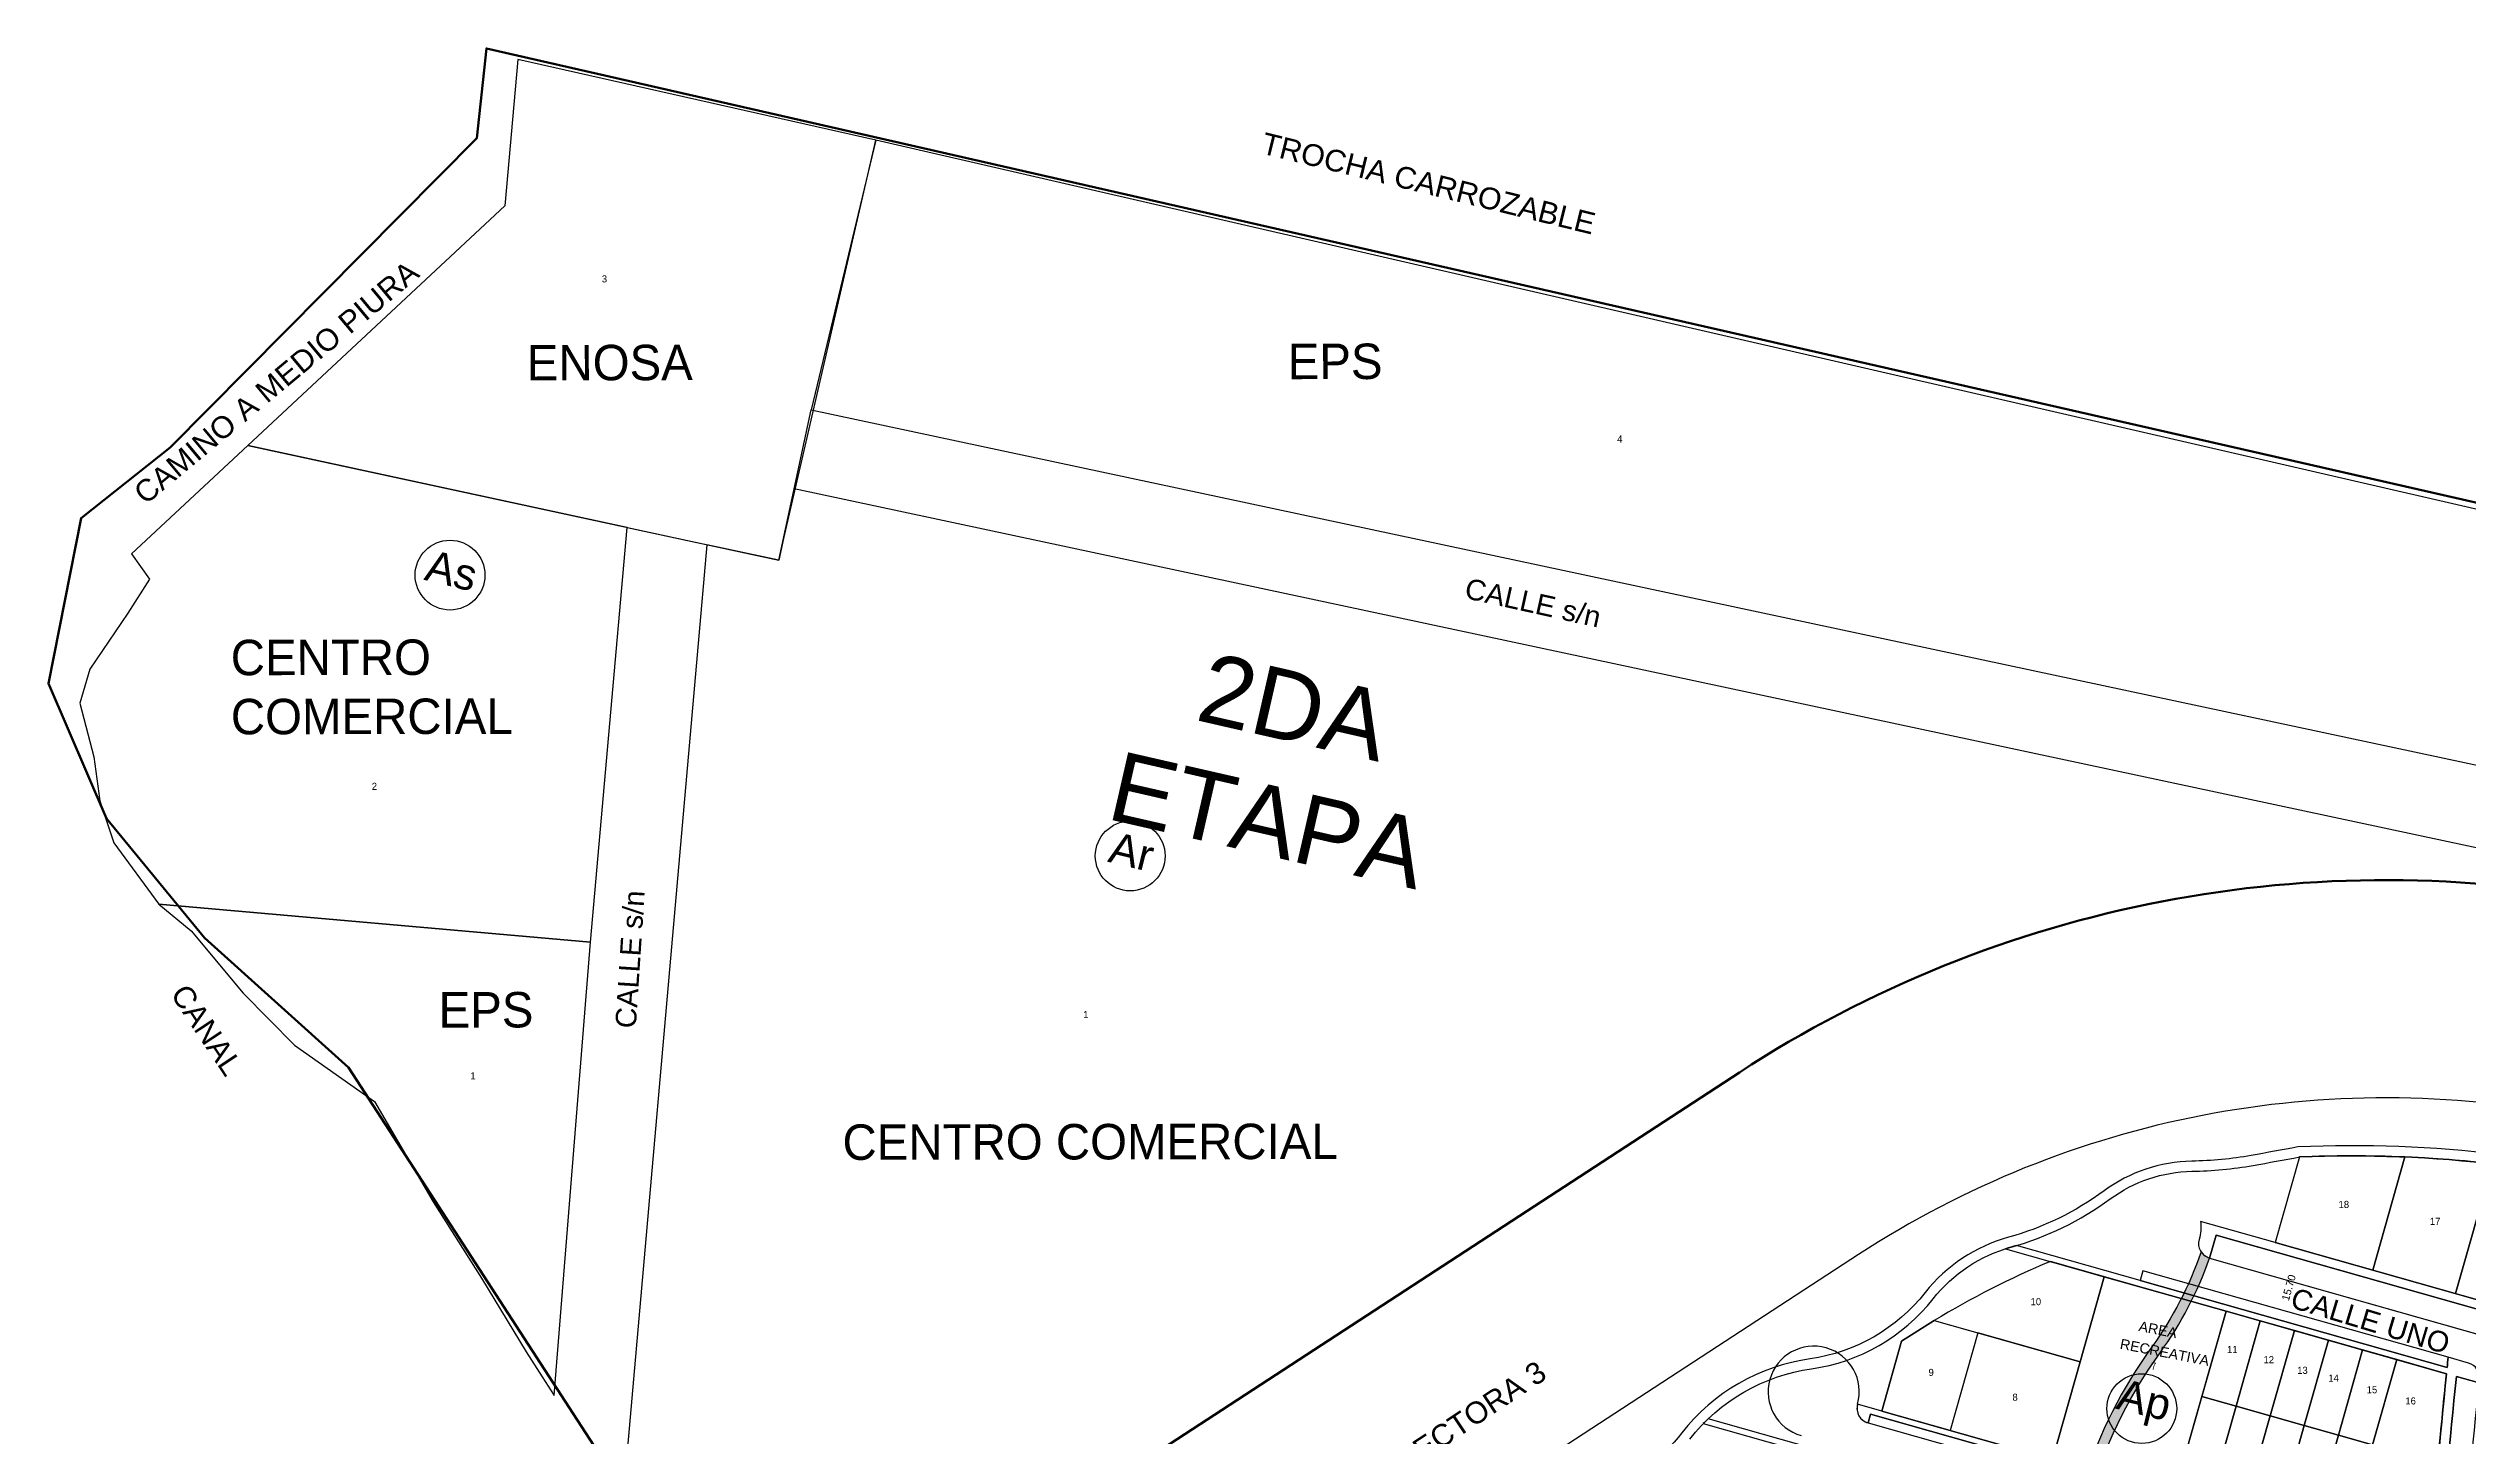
# Model space of a CAD drawing. Header units: millimetres. Extents: x 547073 to 557369, y 9424164 to 9429566.
# Drawn here: x 548374.6 to 548852.2, y 9428917 to 9429191 of the extents above; entities that cross this region are included whole.
import ezdxf

# ---------------------------------------------------------------- set-up
doc = ezdxf.new("R2010")
doc.units = ezdxf.units.MM
for name, color, linetype, lineweight in [('CAMBIOS', 174, 'Continuous', 30), ('hatch', 252, 'Continuous', 0), ('MANZANAS', 1, 'Continuous', 30), ('polilinea lote', 201, 'Continuous', 25), ('trazado manzanas', 6, 'Continuous', 25)]:
    doc.layers.add(name, color=color, linetype=linetype, lineweight=lineweight)
for name, color, linetype in [('lineas limite cuadrantes', 7, 'Continuous'), ('lotes verdes', 84, 'Continuous'), ('NUMERACION', 1, 'Continuous'), ('TEXTO', 5, 'Continuous'), ('TEXTO-CATASTRO', 12, 'Continuous'), ('trazado vias 2', 9, 'Continuous'), ('TRAZO-EPP410_270312', 2, 'Continuous')]:
    doc.layers.add(name, color=color, linetype=linetype)
doc.styles.add('constr', font='arial.ttf')
doc.styles.add('KBYOZ', font='micross.ttf')
doc.styles.add('ROMANS', font='romans.shx', dxfattribs={"width": 1.1})
doc.dimstyles.new('LAYOUT 100', dxfattribs={"dimscale": 15, "dimtxt": 0.1, "dimasz": 0.08, "dimexe": 0.09, "dimexo": 0.1, "dimgap": 0.02, "dimtad": 1, "dimzin": 0, "dimdsep": 46, "dimtxsty": 'constr', "dimblk": 'ARCHTICK', "dimcen": 0.08, "dimdle": 0.09, "dimse1": 1, "dimse2": 1, "dimsd1": 1, "dimsd2": 1, "dimclrd": 7, "dimclre": 7, "dimclrt": 256, "dimazin": 0, "dimtfac": 1, "dimtofl": 0, "dimtmove": 0, "dimatfit": 3, "dimldrblk": 'ARCHTICK', "dimfxl": 0.075, "dimtolj": 1, "dimtzin": 0, "dimlwd": 13, "dimlwe": 15, "dimarcsym": 0})

# ---------------------------------------------------------------- blocks, each defined once
blk = doc.blocks.new('*D88')
at = {"layer": 'Defpoints', "color": 0, "lineweight": 70, "transparency": 16777216}
for p in [(548820.09, 9428953.52), (548829.03, 9428950.99), (548824.75, 9428935.88)]:
    blk.add_point(p, dxfattribs=at)
at = {"layer": 'CAMBIOS', "transparency": 16777216, "insert": (548816.92, 9428946.26), "char_height": 1.5, "attachment_point": 5, "rotation": 74.1758, "style": 'constr'}
blk.add_mtext('\\A1;15.70', dxfattribs=at)
blk = doc.blocks.new('_ArchTick')
at = {"color": 0, "linetype": 'ByBlock', "const_width": 0.15}
blk.add_lwpolyline([(-0.5, -0.5), (0.5, 0.5)], dxfattribs=at)

msp = doc.modelspace()

# ---------------------------------------------------------------- hatches: boundary and pattern name
at = {"layer": 'hatch'}
h = msp.add_hatch(color=256, dxfattribs=at)
h.dxf.hatch_style = 1
h.paths.add_polyline_path([(548773.815, 9428878.661, -0.1577477), (548791.511, 9428933.407, 0.0719773), (548801.284, 9428952.095, -0.1800297), (548799.596, 9428953.332, -0.0741071), (548789.89, 9428934.578, 0.1577477), (548771.815, 9428878.661, -0.0758209), (548765.852, 9428839.49, -0.05932), (548753.158, 9428811.133, 0.1424323), (548737.769, 9428752.449, 0.0166755), (548738.491, 9428740.395, 0.0859777), (548747.474, 9428707.261, -0.3062155), (548740.077, 9428660.848, 0.2473099), (548727.801, 9428616.044, -0.2519539), (548713.317, 9428564.942, 0.2519539), (548700.762, 9428520.645, -0.1879803), (548692.993, 9428470.657, 0.147332), (548686.805, 9428443.332), (548687.95, 9428436.147, 0.1613815), (548698.931, 9428414.949, 0.0854471), (548731.107, 9428392.826, -0.4558863), (548742.099, 9428355.094, 0.2105839), (548734.489, 9428306.996, -0.3226905), (548714.183, 9428254.029, 0.3212608), (548696.474, 9428208.191, -0.1777338), (548689.119, 9428133.977), (548691.072, 9428133.423, 0.1769096), (548698.41, 9428208.691, -0.3212608), (548715.28, 9428252.356, 0.3226905), (548736.423, 9428307.507, -0.2105839), (548743.781, 9428354.011, 0.4558863), (548731.945, 9428394.642, -0.0854471), (548700.327, 9428416.381, -0.1613815), (548689.925, 9428436.462), (548688.78, 9428443.646, -0.1457594), (548694.723, 9428469.653, 0.1879803), (548702.715, 9428521.077, -0.2519539), (548714.753, 9428563.55, 0.2519539), (548729.754, 9428616.476, -0.2473099), (548741.537, 9428659.481, 0.3062155), (548749.286, 9428708.106, -0.0859777), (548740.482, 9428740.582, -0.0166755), (548739.768, 9428752.502, -0.1424323), (548754.874, 9428810.106, 0.05932), (548767.762, 9428838.894, 0.0758209)])

# ---------------------------------------------------------------- linework, layer by layer
at = {"color": 5, "lineweight": 60, "flags": 128}
msp.add_lwpolyline([(548940.989, 9429078.612), (548911.758, 9429088.04), (548461.092, 9429190.968), (548459.22, 9429173.262), (548398.623, 9429112.152), (548381.103, 9429098.217), (548374.612, 9429065.582), (548386.116, 9429038.902), (548405.408, 9429015.31), (548433.887, 9428989.741), (548495.197, 9428895.197), (548502.646, 9428875.565), (548545.929, 9428885.53, 0.0485469), (548567.396, 9428896.737), (548708.451, 9428988.779, -0.1962962), (548881.884, 9429022.221), (548905.304, 9429017.22), (548918.009, 9429014.508), (548926.178, 9429012.764)], format="xyb", close=True, dxfattribs=at)
at = {"layer": 'lotes verdes'}
msp.add_lwpolyline([(548804.548, 9428941.608), (548780.495, 9428948.425), (548775.723, 9428931.588), (548770.269, 9428912.346), (548794.322, 9428905.529)], close=True, dxfattribs=at)
at = {"layer": 'MANZANAS'}
for centre in [(548453.906, 9429086.959), (548588.19, 9429031.506), (548787.897, 9428922.383)]:
    msp.add_circle(centre, 6.888, dxfattribs=at)
at = {"layer": 'polilinea lote'}
for points in [[(548537.971, 9429172.835), (548467.286, 9429188.798), (548464.706, 9429159.858), (548413.956, 9429112.528), (548518.788, 9429089.889)], [(548537.971, 9429172.835), (548525.214, 9429119.624), (548909.916, 9429037.521), (548920.611, 9429084.608)], [(548488.847, 9429096.355), (548413.956, 9429112.528), (548391.037, 9429091.153), (548394.597, 9429086.141), (548390.28, 9429079.443), (548382.812, 9429068.393), (548380.852, 9429061.704), (548383.609, 9429051.067), (548384.782, 9429042.399), (548387.547, 9429034.122), (548396.42, 9429021.979), (548481.66, 9429014.495)], [(548481.66, 9429014.495), (548396.42, 9429021.979), (548402.775, 9429016.711), (548413.087, 9429004.427), (548423.213, 9428994.13), (548438.982, 9428983.047), (548450.574, 9428963.194), (548460.118, 9428948.154), (548468.92, 9428933.563), (548472.093, 9428928.673), (548474.48, 9428924.995)], [(548750.065, 9428918.073), (548736.596, 9428921.89), (548740.479, 9428935.688), (548746.926, 9428939.75), (548755.519, 9428937.315)], [(548811.282, 9428939.699), (548804.548, 9428941.608), (548799.776, 9428924.771), (548806.51, 9428922.862)], [(548818.017, 9428937.79), (548811.282, 9428939.699), (548806.51, 9428922.862), (548813.245, 9428920.954)], [(548775.723, 9428931.588), (548755.519, 9428937.315), (548750.065, 9428918.073), (548770.269, 9428912.346)], [(548824.752, 9428935.882), (548818.017, 9428937.79), (548813.245, 9428920.954), (548819.98, 9428919.045)], [(548831.487, 9428933.973), (548824.752, 9428935.882), (548819.98, 9428919.045), (548826.715, 9428917.136)], [(548838.221, 9428932.064), (548831.487, 9428933.973), (548826.715, 9428917.136), (548833.449, 9428915.227)], [(548806.51, 9428922.862), (548799.776, 9428924.771), (548794.322, 9428905.529), (548801.057, 9428903.62)], [(548813.245, 9428920.954), (548806.51, 9428922.862), (548801.057, 9428903.62), (548807.791, 9428901.712)], [(548819.98, 9428919.045), (548813.245, 9428920.954), (548807.791, 9428901.712), (548814.526, 9428899.803)], [(548826.715, 9428917.136), (548819.98, 9428919.045), (548814.526, 9428899.803), (548821.261, 9428897.894)], [(548833.449, 9428915.227), (548826.715, 9428917.136), (548821.261, 9428897.894), (548827.995, 9428895.985)]]:
    msp.add_lwpolyline(points, close=True, dxfattribs=at)
for points in [[(548521.842, 9429104.02), (548518.788, 9429089.889), (548504.609, 9429092.951), (548488.238, 9428906.464), (548497.322, 9428896.561), (548503.815, 9428882.996), (548506.398, 9428876.429), (548545.929, 9428885.531, 0.0485469), (548567.396, 9428896.737), (548708.451, 9428988.779, -0.1962962), (548881.884, 9429022.221), (548905.304, 9429017.22), (548906.371, 9429021.918)], [(548839.829, 9428972.068, 0.0209113), (548819.043, 9428972.076), (548814.253, 9428955.176), (548833.495, 9428949.722)], [(548857.12, 9428970.732, 0.0174452), (548839.829, 9428972.068), (548833.495, 9428949.722), (548849.851, 9428945.086)], [(548872.101, 9428968.584, 0.0152237), (548857.12, 9428970.732), (548849.851, 9428945.086), (548864.282, 9428940.996)], [(548780.495, 9428948.425), (548769.857, 9428951.44, 0.0375472), (548746.926, 9428939.75), (548775.723, 9428931.588)], [(548848.053, 9428929.277), (548838.221, 9428932.064), (548833.449, 9428915.227), (548846.321, 9428911.579, -0.0023978)]]:
    msp.add_lwpolyline(points, format="xyb", close=True, dxfattribs=at)
at = {"layer": 'trazado manzanas'}
msp.add_lwpolyline([(548920.611, 9429084.608), (548537.971, 9429172.835), (548467.286, 9429188.798), (548464.706, 9429159.858), (548413.956, 9429112.528), (548391.037, 9429091.153), (548394.597, 9429086.141), (548390.28, 9429079.443), (548382.812, 9429068.393), (548380.852, 9429061.704), (548383.609, 9429051.067), (548384.782, 9429042.399), (548387.547, 9429034.122), (548396.42, 9429021.979), (548402.775, 9429016.711), (548413.087, 9429004.427), (548423.213, 9428994.13), (548438.982, 9428983.047), (548450.574, 9428963.194), (548460.118, 9428948.154), (548468.92, 9428933.563), (548472.093, 9428928.673), (548474.48, 9428924.995), (548481.66, 9429014.495), (548488.847, 9429096.355), (548518.788, 9429089.889), (548525.214, 9429119.624), (548909.916, 9429037.521)], dxfattribs=at)
for points in [[(548521.842, 9429104.02), (548518.788, 9429089.889), (548504.609, 9429092.951), (548488.238, 9428906.464), (548497.322, 9428896.561), (548503.815, 9428882.996), (548506.398, 9428876.429), (548545.929, 9428885.531, 0.0485469), (548567.396, 9428896.737), (548708.451, 9428988.779, -0.1962962), (548881.884, 9429022.221), (548905.304, 9429017.22), (548906.371, 9429021.918)], [(548897.004, 9428962.903, 0.0794377), (548819.043, 9428972.076), (548814.253, 9428955.176), (549086.394, 9428878.043), (549094.575, 9428906.906)], [(548848.053, 9428929.277), (548769.857, 9428951.44, 0.0375468), (548746.926, 9428939.751), (548740.479, 9428935.688), (548736.596, 9428921.89), (548844.547, 9428891.294, -0.0051434)]]:
    msp.add_lwpolyline(points, format="xyb", close=True, dxfattribs=at)
at = {"layer": 'trazado vias 2'}
for points in [[(548801.284, 9428952.096), (549098.913, 9428867.739, 0.4295973), (549102.657, 9428869.959, -0.0098118), (549108.845, 9428894.859, -0.1312157), (549109.619, 9428896.199), (549112.792, 9428899.374, 0.1285492), (549113.558, 9428900.684, -0.0055691), (549117.632, 9428914.597, 0.4395261), (549108.66, 9428929.832), (548873.196, 9428980.107, 0.1958772), (548731.982, 9428952.789), (548590.894, 9428860.726, -0.0382989), (548568.361, 9428848.369)], [(548897.688, 9428964.788, 0.0801323), (548818.673, 9428974.042, -0.0027496), (548809.514, 9428972.372, -0.0396182), (548797.766, 9428971.244, 0.1559564), (548780.486, 9428965.404, -0.0918041), (548761.556, 9428956.207, 0.1599365), (548745.138, 9428945.301, -0.1929911), (548722.419, 9428932.225, 0.1937047), (548697.085, 9428917.598, -0.1614791), (548666.308, 9428897.166, 0.1490147)], [(548698.659, 9428916.365, -0.1937047), (548722.7, 9428930.245, 0.1929911), (548746.709, 9428944.063, -0.1599365), (548762.088, 9428954.279, 0.0918041), (548781.673, 9428963.794, -0.1559564), (548797.799, 9428969.244, 0.0396182), (548809.862, 9428970.402, 0.0027496), (548819.043, 9428972.076, -0.0794377), (548897.004, 9428962.903)], [(548773.815, 9428878.661, -0.1577477), (548791.511, 9428933.407, 0.0719773), (548801.284, 9428952.095, -0.1800297), (548799.596, 9428953.332, -0.0741071), (548789.89, 9428934.578, 0.1577477), (548771.815, 9428878.661, -0.0758209)]]:
    msp.add_lwpolyline(points, format="xyb", dxfattribs=at)
for points in [[(549097.244, 9428874.968), (548814.253, 9428955.176), (548814.253, 9428955.176), (548799.488, 9428959.36, -0.1001903), (548799.216, 9428955.8, 0.4142122), (548801.284, 9428952.096), (548802.565, 9428956.617), (549088.167, 9428875.67), (549096.837, 9428873.213, -0.0006824)], [(548854.575, 9428928.177, 0.3641001), (548852.409, 9428931.369), (548848.388, 9428932.508, 0.0002737), (548848.178, 9428930.489), (548787.557, 9428947.671), (548763.161, 9428954.586, 0.0054436), (548760.991, 9428953.953), (548780.495, 9428948.425), (548780.495, 9428948.425), (548804.548, 9428941.608), (548848.053, 9428929.277, 0.0051434), (548844.547, 9428891.294), (548736.596, 9428921.89), (548731.785, 9428923.254, 0.4142604), (548733.853, 9428919.549), (548734.344, 9428921.281), (548844.447, 9428890.075, 0.0002474), (548844.3, 9428888.246), (548847.259, 9428887.407, 0.4142136), (548850.963, 9428889.475), (548846.508, 9428890.738, -0.0051491), (548850.007, 9428928.724), (548854.501, 9428927.45, -0.0000989)], [(549096.837, 9428873.213), (548802.565, 9428956.617), (548801.284, 9428952.096), (549095.795, 9428868.623, -0.0017822)], [(548848.388, 9428932.508), (548788.102, 9428949.595), (548787.557, 9428947.671), (548848.178, 9428930.489, -0.0002737)], [(548854.501, 9428927.45), (548850.007, 9428928.724, 0.0051491), (548846.508, 9428890.738), (548850.963, 9428889.475, 0.0487382), (548851.067, 9428890.05, -0.0050823)], [(548847.94, 9428880.978), (548843.82, 9428882.146, 0.0002476), (548843.68, 9428880.314), (548720.181, 9428915.318), (548720.181, 9428915.318), (548702.311, 9428920.383, 0.0092832), (548701.328, 9428919.414), (548843.587, 9428879.093, 0.0055171), (548840.965, 9428838.261), (548675.273, 9428885.223), (548672.281, 9428886.071, 0.4142144), (548674.349, 9428882.366), (548674.84, 9428884.098), (548840.9, 9428837.032, 0.0002489), (548840.804, 9428835.188), (548843.699, 9428834.368, 0.4142136), (548847.403, 9428836.436), (548842.938, 9428837.702, -0.0055233), (548845.551, 9428878.537), (548850.068, 9428877.256, -0.0000829), (548850.114, 9428877.867, 0.3563786)], [(548844.447, 9428890.075), (548734.344, 9428921.281), (548733.853, 9428919.549), (548844.3, 9428888.246, -0.0002474)]]:
    msp.add_lwpolyline(points, format="xyb", close=True, dxfattribs=at)
for centre, radius, start, end in [((548723.126, 9428925.708), 9, 344.17575, 254.17399), ((548734.672, 9428922.436), 3, 164.17575, 254.17575)]:
    msp.add_arc(centre, radius, start, end, dxfattribs=at)

# ---------------------------------------------------------------- texts
at = {"layer": 'lineas limite cuadrantes', "insert": (548577.757, 9429077.801), "char_height": 13.7592, "attachment_point": 1, "rotation": 347.11008, "style": 'ROMANS'}
msp.add_mtext_dynamic_manual_height_columns('\\pxqc;{\\fArial|b0|i0|c0|p34;2DA\\PETAPA}', width=90.94521, gutter_width=6, heights=[0], dxfattribs=at)
at = {"layer": 'MANZANAS', "char_height": 6.1586, "width": 0.000285, "attachment_point": 5, "rotation": 346.27061, "style": 'KBYOZ'}
for s, insert in [('As', (548454.192, 9429087.825)), ('Ar', (548588.476, 9429032.372)), ('Ap', (548788.183, 9428923.249))]:
    msp.add_mtext(s, dxfattribs=dict(at, insert=insert))
at = {"layer": 'NUMERACION', "color": 1, "char_height": 1.4, "attachment_point": 1, "rotation": 0.01637}
for s, width, insert in [('3', 3.30606, (548483.875, 9429146.155)), ('4', 3.30606, (548684.33, 9429114.538)), ('2', 3.30606, (548438.452, 9429045.955)), ('1', 3.30606, (548578.891, 9429000.889)), ('1', 3.30606, (548457.92, 9428988.792)), ('18', 3.34419, (548826.747, 9428963.4)), ('17', 3.34419, (548844.76, 9428960.059)), ('10', 3.30606, (548765.938, 9428944.204)), ('11', 3.30606, (548804.729, 9428934.763)), ('9', 3.30606, (548745.794, 9428930.232)), ('7', 3.30606, (548789.727, 9428931.477)), ('12', 3.30606, (548811.918, 9428932.74)), ('13', 3.30606, (548818.567, 9428930.645)), ('8', 3.30606, (548762.368, 9428925.332)), ('14', 3.30606, (548824.725, 9428929.109)), ('15', 3.30606, (548832.296, 9428926.812)), ('16', 3.30606, (548839.927, 9428924.6))]:
    msp.add_mtext_dynamic_manual_height_columns(s, width=width, gutter_width=12.5, heights=[0], dxfattribs=dict(at, insert=insert))
at = {"layer": 'TEXTO', "insert": (548790.685, 9428935.941), "char_height": 2.8, "width": 62.81548, "attachment_point": 5, "rotation": 348.92738, "style": 'KBYOZ'}
msp.add_mtext('{\\H0.71429x;AREA \\P\\pxqc;       RECREATIVA}^I^I      ', dxfattribs=at)
at = {"layer": 'TEXTO-CATASTRO', "attachment_point": 5, "style": 'KBYOZ'}
for s, insert, char_height, width, rotation in [('TROCHA CARROZABLE', (548647.076, 9429164.28), 4.284, 0.000000000252, 346.21511), ('CAMINO A MEDIO PIURA', (548419.611, 9429125.01), 4.284, 0.000000000252, 39.83259), ('CALLE s/n', (548667.708, 9429081.494), 4.08, 0.00000000024, 347.53064), ('CALLE s/n', (548489.452, 9429011.105), 4.08, 0.00000000024, 86.2886), ('CANAL', (548405.864, 9428997.13), 4.284, 0.000000000252, 303.61466), ('CALLE UNO', (548833.035, 9428939.693), 4.08, 0.00000000024, 343.2478), ('VIA COLECTORA 3', (548647.298, 9428915.441), 4.284, 0.000000000252, 33.61466)]:
    msp.add_mtext(s, dxfattribs=dict(at, insert=insert, char_height=char_height, width=width, rotation=rotation))
at = {"layer": 'TRAZO-EPP410_270312', "color": 1, "char_height": 7, "width": 671.64138, "attachment_point": 1, "rotation": 0.1053}
for s, insert in [('ENOSA', (548469.06, 9429132.4)), ('EPS', (548619.265, 9429132.647)), ('CENTRO \\PCOMERCIAL', (548410.606, 9429074.187)), ('CENTRO COMERCIAL', (548531.38, 9428978.495))]:
    msp.add_mtext(s, dxfattribs=dict(at, insert=insert))
at = {"layer": 'TRAZO-EPP410_270312', "insert": (548451.636, 9429004.615), "char_height": 7, "width": 671.64138, "attachment_point": 1, "rotation": 0.1053}
msp.add_mtext('EPS', dxfattribs=at)

# ---------------------------------------------------------------- dimensions: what is measured, and where the dimension line sits
at = {"layer": 'CAMBIOS', "color": 6}
dim = msp.add_aligned_dim(p1=(548824.752, 9428935.882), p2=(548829.033, 9428950.987), distance=9.297, dimstyle='LAYOUT 100', dxfattribs=at)
dim.commit()
dim.dimension.update_dxf_attribs({"geometry": '*D88', "text_midpoint": (548816.923, 9428946.26)})

doc.saveas('drawing.dxf')
